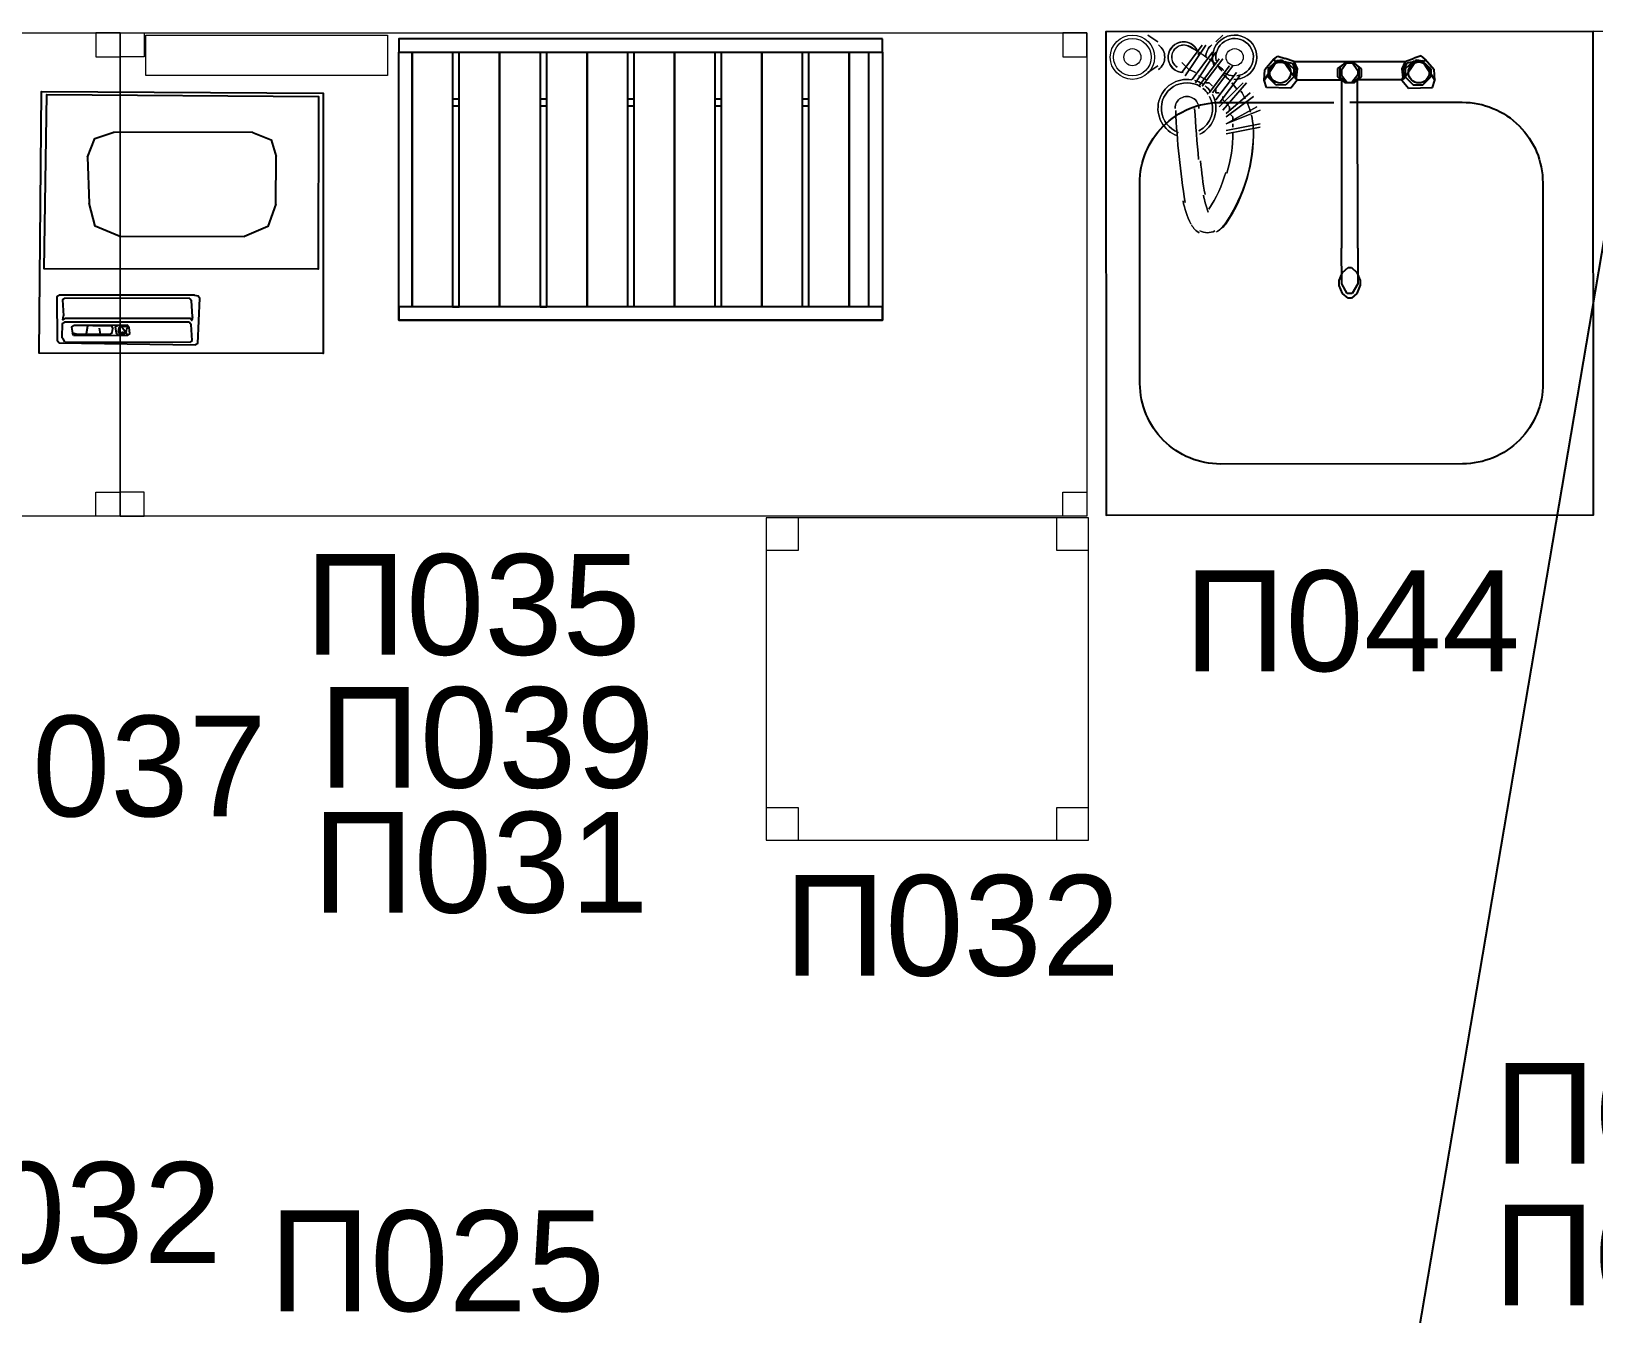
# Model space of a CAD drawing. Header units: millimetres. Extents: x -241391 to 8718866, y 0 to 143518.
# Drawn here: x -216666 to -214727, y 107858 to 109450 of the extents above; entities that cross this region are included whole.
import ezdxf
from ezdxf import colors
from ezdxf.entities.mleader import LeaderData, LeaderLine
from ezdxf.math import Vec2, Vec3

# ---------------------------------------------------------------- set-up
doc = ezdxf.new("R2010")
doc.units = ezdxf.units.MM
doc.header["$MEASUREMENT"] = 0
doc.layers.get('0').update_dxf_attribs({"color": 250, "lineweight": 9})
doc.layers.add('ТХ_пищеблок', color=30, linetype='Continuous', lineweight=20)
doc.layers.add('ТХ_пищеблок_позиции', color=5, linetype='Continuous')
doc.layers.add('ТХ_привязка ТХ', color=7, linetype='Continuous', true_color=0x163d5c)
doc.styles.add('Standart Arial', font='arial.ttf', dxfattribs={"width": 0.7, "height": 250})

# ---------------------------------------------------------------- blocks, each defined once
blk = doc.blocks.new('_Dot')
at = {"color": 0, "linetype": 'ByBlock', "lineweight": -2}
blk.add_line((-0.5, 0), (-1, 0), dxfattribs=at)
at = {"color": 0, "linetype": 'ByBlock', "const_width": 0.5}
blk.add_lwpolyline([(-0.25, 0, 1), (0.25, 0, 1)], format="xyb", close=True, dxfattribs=at)

msp = doc.modelspace()

# ---------------------------------------------------------------- linework, layer by layer
at = {"layer": 'ТХ_пищеблок'}
msp.add_line((-214470.5, 109450), (-214807.5, 109450), dxfattribs=at)
at = {"layer": 'ТХ_пищеблок', "linetype": 'ByBlock', "lineweight": -2, "ltscale": 100}
for p, q in [((-215120.1, 109413.5), (-215136, 109389.5)), ((-215120.1, 109413.5), (-215136, 109389.5)), ((-215124.1, 109415.5), (-215135.1, 109402.5)), ((-215124.1, 109415.5), (-215135.1, 109402.5)), ((-215131.1, 109403.5), (-215121.1, 109412.5)), ((-215131.1, 109403.5), (-215121.1, 109412.5)), ((-215124.1, 109415.5), (-215119.2, 109419.5)), ((-215124.1, 109415.5), (-215119.2, 109419.5)), ((-215124.1, 109415.5), (-215122.1, 109412.5)), ((-215124.1, 109415.5), (-215122.1, 109412.5)), ((-215122.1, 109412.5), (-215120.1, 109413.5)), ((-215122.1, 109412.5), (-215120.1, 109413.5)), ((-215121.1, 109412.5), (-215109.1, 109412.6)), ((-215121.1, 109412.5), (-215109.1, 109412.6)), ((-215113.1, 109414.6), (-215120.1, 109413.5)), ((-215113.1, 109414.6), (-215120.1, 109413.5)), ((-215119.2, 109419.5), (-215110.1, 109416.6)), ((-215119.2, 109419.5), (-215110.1, 109416.6)), ((-215113.1, 109414.6), (-215112.1, 109412.6)), ((-215113.1, 109414.6), (-215112.1, 109412.6)), ((-215098.1, 109392.6), (-215112.1, 109412.6)), ((-215112.1, 109412.6), (-215101.1, 109410.6)), ((-215098.1, 109392.6), (-215112.1, 109412.6)), ((-215112.1, 109412.6), (-215101.1, 109410.6)), ((-215099.1, 109412.6), (-215110.1, 109416.6)), ((-215099.1, 109412.6), (-215110.1, 109416.6)), ((-215109.1, 109412.6), (-215099.1, 109403.6)), ((-215109.1, 109412.6), (-215099.1, 109403.6)), ((-215101.1, 109410.6), (-215096.1, 109401.6)), ((-215101.1, 109410.6), (-215096.1, 109401.6)), ((-215099.1, 109412.6), (-214961, 109412.7)), ((-215099.1, 109412.6), (-215095.1, 109403.6)), ((-215099.1, 109412.6), (-215095.1, 109403.6)), ((-215036, 109410.9), (-215045, 109403.9)), ((-215036, 109410.9), (-215045, 109403.9)), ((-215035, 109411.9), (-215042, 109404.9)), ((-215035, 109411.9), (-215042, 109404.9)), ((-215033, 109411.9), (-215040, 109401.9)), ((-215033, 109411.9), (-215040, 109401.9)), ((-215024, 109410.8), (-215036, 109410.9)), ((-215024, 109410.8), (-215036, 109410.9)), ((-215025, 109411.8), (-215035, 109411.9)), ((-215025, 109411.8), (-215035, 109411.9)), ((-215020, 109401.8), (-215027, 109411.8)), ((-215020, 109401.8), (-215027, 109411.8)), ((-215018, 109404.8), (-215025, 109411.8)), ((-215018, 109404.8), (-215025, 109411.8)), ((-215015, 109403.8), (-215024, 109410.8)), ((-215015, 109403.8), (-215024, 109410.8)), ((-214961, 109412.7), (-214965, 109403.7)), ((-214961, 109412.7), (-214965, 109403.7)), ((-214959, 109410.7), (-214964, 109401.7)), ((-214959, 109410.7), (-214964, 109401.7)), ((-214962, 109392.7), (-214948, 109412.7)), ((-214962, 109392.7), (-214948, 109412.7)), ((-214961, 109412.7), (-214950, 109416.7)), ((-214961, 109412.7), (-214950, 109416.7)), ((-214951, 109412.7), (-214961, 109403.7)), ((-214951, 109412.7), (-214961, 109403.7)), ((-214948, 109412.7), (-214959, 109410.7)), ((-214948, 109412.7), (-214959, 109410.7)), ((-214939, 109412.7), (-214951, 109412.7)), ((-214939, 109412.7), (-214951, 109412.7)), ((-214941, 109419.7), (-214950, 109416.7)), ((-214941, 109419.7), (-214950, 109416.7)), ((-214947, 109414.7), (-214948, 109412.7)), ((-214947, 109414.7), (-214948, 109412.7)), ((-214947, 109414.7), (-214940, 109413.7)), ((-214947, 109414.7), (-214940, 109413.7)), ((-214936, 109415.7), (-214941, 109419.7)), ((-214936, 109415.7), (-214941, 109419.7)), ((-214940, 109413.7), (-214924, 109389.7)), ((-214938, 109412.7), (-214940, 109413.7)), ((-214940, 109413.7), (-214924, 109389.7)), ((-214938, 109412.7), (-214940, 109413.7)), ((-214929, 109403.7), (-214939, 109412.7)), ((-214929, 109403.7), (-214939, 109412.7)), ((-214936, 109415.7), (-214938, 109412.7)), ((-214936, 109415.7), (-214938, 109412.7)), ((-214936, 109415.7), (-214925, 109402.7)), ((-214936, 109415.7), (-214925, 109402.7)), ((-215136, 109389.5), (-215135.1, 109402.5)), ((-215131.1, 109403.5), (-215131.1, 109393.5)), ((-215131.1, 109403.5), (-215131.1, 109393.5)), ((-215121, 109383.5), (-215131.1, 109393.5)), ((-215121, 109383.5), (-215131.1, 109393.5)), ((-215099.1, 109393.6), (-215109, 109383.6)), ((-215099.1, 109393.6), (-215109, 109383.6)), ((-215099.1, 109403.6), (-215099.1, 109393.6)), ((-215099.1, 109403.6), (-215099.1, 109393.6)), ((-215096.1, 109401.6), (-215098.1, 109392.6)), ((-215096.1, 109401.6), (-215098.1, 109392.6)), ((-215098.1, 109392.6), (-215095, 109389.6)), ((-215098.1, 109392.6), (-215095, 109389.6)), ((-215095.1, 109403.6), (-215096.1, 109392.6)), ((-215095.1, 109403.6), (-215096.1, 109392.6)), ((-215095, 109389.6), (-215096.1, 109392.6)), ((-215095, 109389.6), (-215096.1, 109392.6)), ((-215045, 109403.9), (-215045, 109393.9)), ((-215045, 109403.9), (-215045, 109393.9)), ((-215045, 109393.9), (-215036, 109386.9)), ((-215045, 109393.9), (-215036, 109386.9)), ((-215042, 109404.9), (-215042, 109393.9)), ((-215042, 109404.9), (-215042, 109393.9)), ((-215042, 109393.9), (-215035, 109386.9)), ((-215042, 109393.9), (-215035, 109386.9)), ((-215040, 109401.9), (-215040, 109396)), ((-215040, 109396), (-215033, 109386.9)), ((-215019.9, 109396.1), (-215027, 109386.9)), ((-215025, 109386.8), (-215018, 109393.8)), ((-215025, 109386.8), (-215018, 109393.8)), ((-215024, 109386.8), (-215015, 109393.8)), ((-215024, 109386.8), (-215015, 109393.8)), ((-214964.9, 109390.1), (-215020, 109390)), ((-215019.9, 109401.9), (-215019.9, 109396.1)), ((-215018, 109393.8), (-215018, 109404.8)), ((-215018, 109393.8), (-215018, 109404.8)), ((-215015, 109393.8), (-215015, 109403.8)), ((-215015, 109393.8), (-215015, 109403.8)), ((-214965, 109403.7), (-214964, 109392.7)), ((-214965, 109403.7), (-214964, 109392.7)), ((-214965, 109389.7), (-214964, 109392.7)), ((-214962, 109392.7), (-214965, 109389.7)), ((-214965, 109389.7), (-214964, 109392.7)), ((-214962, 109392.7), (-214965, 109389.7)), ((-214964, 109401.7), (-214962, 109392.7)), ((-214964, 109401.7), (-214962, 109392.7)), ((-214961, 109403.7), (-214961, 109393.7)), ((-214961, 109403.7), (-214961, 109393.7)), ((-214961, 109393.7), (-214951, 109383.7)), ((-214961, 109393.7), (-214951, 109383.7)), ((-214939, 109383.7), (-214929, 109393.7)), ((-214939, 109383.7), (-214929, 109393.7)), ((-214929, 109403.7), (-214929, 109393.7)), ((-214929, 109403.7), (-214929, 109393.7)), ((-214924, 109389.7), (-214925, 109402.7)), ((-215133, 109380.5), (-215136, 109389.5)), ((-215133, 109380.5), (-215136, 109389.5)), ((-215103, 109379.6), (-215133, 109380.5)), ((-215103, 109379.6), (-215133, 109380.5)), ((-215109, 109383.6), (-215121, 109383.5)), ((-215109, 109383.6), (-215121, 109383.5)), ((-215095, 109389.6), (-215103, 109379.6)), ((-215095, 109389.6), (-215103, 109379.6)), ((-215095.2, 109389.9), (-215040, 109390)), ((-215040, 109390), (-215039.9, 109180.9)), ((-215036, 109386.9), (-215024, 109386.8)), ((-215036, 109386.9), (-215024, 109386.8)), ((-215019.9, 109181), (-215020, 109389.9)), ((-214965, 109389.7), (-214957, 109379.7)), ((-214965, 109389.7), (-214957, 109379.7)), ((-214957, 109379.7), (-214927, 109380.7)), ((-214957, 109379.7), (-214927, 109380.7)), ((-214951, 109383.7), (-214939, 109383.7)), ((-214951, 109383.7), (-214939, 109383.7)), ((-214927, 109380.7), (-214924, 109389.7)), ((-214927, 109380.7), (-214924, 109389.7)), ((-215039.8, 109136.9), (-215039.9, 109180.9)), ((-215019.9, 109181), (-215019.8, 109137)), ((-215042.8, 109140.9), (-215038.8, 109150.9)), ((-215042.8, 109134.9), (-215042.8, 109140.9)), ((-215038.8, 109150.9), (-215031.8, 109157)), ((-215031.8, 109157), (-215027.8, 109157)), ((-215027.8, 109157), (-215020.8, 109151)), ((-215020.8, 109151), (-215016.8, 109141)), ((-215016.8, 109141), (-215016.8, 109135)), ((-215038.8, 109124.9), (-215042.8, 109134.9)), ((-215032.8, 109125), (-215039.8, 109136.9)), ((-215031.8, 109119), (-215038.8, 109124.9)), ((-215026.8, 109125), (-215032.8, 109125)), ((-215027.8, 109119), (-215031.8, 109119)), ((-215020.8, 109125), (-215027.8, 109119)), ((-215019.8, 109137), (-215026.8, 109125)), ((-215016.8, 109135), (-215020.8, 109125))]:
    msp.add_line(p, q, dxfattribs=at)
at = {"layer": 'ТХ_пищеблок', "ltscale": 0.1, "elevation": 0}
for points in [[(-216556.1, 108848.4), (-217756.1, 108848.4), (-217756.1, 109448.4), (-216556.1, 109448.4)], [(-216556.1, 109448.4), (-216586.1, 109448.4), (-216586.1, 109418.4), (-216556.1, 109418.4)], [(-215356.1, 108848.4), (-216556.1, 108848.4), (-216556.1, 109448.4), (-215356.1, 109448.4)], [(-216556.1, 109448.4), (-216526.1, 109448.4), (-216526.1, 109418.4), (-216556.1, 109418.4)], [(-215356.1, 109448.4), (-215386.1, 109448.4), (-215386.1, 109418.4), (-215356.1, 109418.4)], [(-216556.1, 108848.4), (-216586.1, 108848.4), (-216586.1, 108878.4), (-216556.1, 108878.4)], [(-216556.1, 108848.4), (-216526.1, 108848.4), (-216526.1, 108878.4), (-216556.1, 108878.4)], [(-215356.1, 108848.4), (-215386.1, 108848.4), (-215386.1, 108878.4), (-215356.1, 108878.4)]]:
    msp.add_lwpolyline(points, close=True, dxfattribs=at)
at = {"layer": 'ТХ_пищеблок', "lineweight": -2, "ltscale": 100}
msp.add_lwpolyline([(-214727.6, 109450), (-215332.6, 109449.5), (-215332.1, 108849.5), (-214727.1, 108850), (-214727.6, 109450)], dxfattribs=at)
at = {"layer": 'ТХ_пищеблок', "lineweight": 0, "elevation": 0}
msp.add_lwpolyline([(-216524.4, 109395.5), (-216524.4, 109445.5), (-216224.4, 109445.5), (-216224.4, 109395.5)], close=True, dxfattribs=at)
at = {"layer": 'ТХ_пищеблок', "lineweight": -2}
for points in [[(-215609.7, 109441.1), (-216210.2, 109441.1), (-216210.2, 109424.4), (-215609.7, 109424.4)], [(-216193.5, 109374.4), (-216193.5, 109424.4)], [(-216085, 109374.4), (-216085, 109424.4)], [(-215976.5, 109374.4), (-215976.5, 109424.4)], [(-215868, 109374.4), (-215868, 109424.4)], [(-215759.5, 109374.4), (-215759.5, 109424.4)], [(-215651, 109374.4), (-215651, 109424.4)], [(-216193.5, 109357.7), (-216193.5, 109374.4)], [(-216085, 109357.7), (-216085, 109374.4)], [(-215976.5, 109357.7), (-215976.5, 109374.4)], [(-215868, 109357.7), (-215868, 109374.4)], [(-215759.5, 109357.7), (-215759.5, 109374.4)], [(-215651, 109357.7), (-215651, 109374.4)], [(-216143.4, 109357.7), (-216135.1, 109357.7), (-216135.1, 109366), (-216143.4, 109366)], [(-216026.6, 109357.7), (-216026.6, 109366), (-216034.9, 109366), (-216034.9, 109357.7)], [(-215926.4, 109357.7), (-215918.1, 109357.7), (-215918.1, 109366), (-215926.4, 109366)], [(-215817.9, 109357.7), (-215809.6, 109357.7), (-215809.6, 109366), (-215817.9, 109366)], [(-215709.5, 109357.7), (-215701.1, 109357.7), (-215701.1, 109366), (-215709.5, 109366)]]:
    msp.add_lwpolyline(points, close=True, dxfattribs=at)
at = {"layer": 'ТХ_пищеблок', "lineweight": 0}
for points in [[(-215267.9, 109437.1), (-215280.5, 109445.6)], [(-215212.8, 109432.9), (-215238.2, 109399)], [(-215234, 109394.8), (-215208.6, 109432.9)], [(-215195.9, 109437.1), (-215187.5, 109445.6)], [(-215229.8, 109403.3), (-215238.2, 109411.7), (-215229.8, 109403.3), (-215221.3, 109399)], [(-215200.2, 109424.4), (-215225.5, 109390.6)], [(-215221.3, 109386.4), (-215195.9, 109424.4)], [(-215191.7, 109416), (-215217.1, 109382.1)], [(-215212.8, 109382.1), (-215187.5, 109416)], [(-215267.9, 109407.5), (-215280.5, 109399)], [(-215208.6, 109390.6), (-215217.1, 109394.8)], [(-215179, 109407.5), (-215204.4, 109373.7)], [(-215200.2, 109373.7), (-215174.8, 109407.5)], [(-215170.5, 109399), (-215195.9, 109365.2)], [(-215191.7, 109361), (-215166.3, 109394.8)], [(-215200.2, 109382.1), (-215204.4, 109386.4), (-215208.6, 109386.4), (-215204.4, 109386.4)], [(-215191.7, 109373.7), (-215195.9, 109373.7), (-215195.9, 109377.9), (-215195.9, 109373.7)], [(-215162.1, 109386.4), (-215191.7, 109356.7)], [(-215187.5, 109352.5), (-215157.8, 109386.4)], [(-215153.6, 109373.7), (-215183.2, 109348.3)], [(-215179, 109352.5), (-215179, 109356.7), (-215183.2, 109361), (-215187.5, 109365.2), (-215187.5, 109369.4), (-215187.5, 109365.2), (-215183.2, 109361), (-215179, 109356.7)], [(-215183.2, 109344), (-215149.4, 109369.4)], [(-215183.2, 109335.6), (-215140.9, 109352.5), (-215183.2, 109335.6), (-215145.1, 109356.7)], [(-215140.9, 109335.6), (-215183.2, 109327.1)], [(-215174.8, 109339.8), (-215174.8, 109344), (-215179, 109348.3), (-215174.8, 109344)], [(-215174.8, 109331.3), (-215174.8, 109335.6)], [(-215183.2, 109322.9), (-215140.9, 109331.3)]]:
    msp.add_lwpolyline(points, close=True, dxfattribs=at)
for points in [[(-215267.1, 109402.8, 0.502962), (-215267.1, 109433.4, -0.502962)], [(-215219.2, 109426.9, 1.639573), (-215238.8, 109399.2, -1.639573)], [(-215218.3, 109424.9, 1.879148), (-215236.5, 109399.1, -1.879148)], [(-215200.9, 109433.4, 0.232603), (-215208.6, 109418.4, -0.232603)], [(-215173.8, 109390.6, 3.349514), (-215198.3, 109408.2, -3.349514)], [(-215170.1, 109395, 2.5734), (-215195.5, 109413.5, -2.5734)], [(-215217.2, 109420.1, 0.039911), (-215217.7, 109423.1, -0.039911)], [(-215196.4, 109409.9, 0.006878), (-215204.1, 109415.7, -0.006878)], [(-215225.9, 109390.1, 0.921844), (-215243.5, 109320.6, -0.921844)], [(-215194, 109408.9, 0.111571), (-215188, 109400.6, -0.111571)], [(-215185.9, 109401.6, 0.006867), (-215193.3, 109407.6, -0.006867)], [(-215178.7, 109389, 0.020071), (-215185.9, 109396.1, -0.020071)], [(-215184.9, 109398.3, 0.121122), (-215174.3, 109394.9, -0.121122)], [(-215215, 109381.5, 1.108707), (-215242.9, 109324.8, -1.108707)], [(-215212.7, 109385, 0.071497), (-215222, 109389.2, -0.071497)], [(-215215.8, 109322.4, 0.423103), (-215200.2, 109371.6, -0.423103)], [(-215205.5, 109372.3, 0.075801), (-215212, 109379.4, -0.075801)], [(-215202.5, 109375.3, 0.071236), (-215209.4, 109382.7, -0.071236)], [(-215169.6, 109378, 0.021049), (-215176.2, 109386.2, -0.021049)], [(-215159.4, 109366.5, 0.030446), (-215165, 109376, -0.030446)], [(-215217.1, 109354.6, 1.000049), (-215246.7, 109354.6, -1.000049)], [(-215245.8, 109352.1, 0.030153), (-215234, 109237.7, -0.030153)], [(-215222.3, 109354.6, 0.008531), (-215217.4, 109291, -0.008531)], [(-215217.1, 109326.6, 0.413779), (-215203.8, 109369.4, -0.413779)], [(-215152.8, 109349.9, 0.038822), (-215157.7, 109363.1, -0.038822)], [(-215149.5, 109330.5, 0.043708), (-215151.9, 109346.2, -0.043708)], [(-215182.3, 109274, 0.073497), (-215174.8, 109324.8, -0.073497)], [(-215215.1, 109289.4, 0.021688), (-215209.4, 109247.7, -0.021688)], [(-215204.8, 109229.5, 0.086562), (-215183.8, 109275.1, -0.086562)], [(-215236.7, 109240, 0.076793), (-215226.9, 109211.3, -0.076793)], [(-215211.2, 109246.8, 0.048642), (-215205.5, 109225.8, -0.048642)], [(-215226.2, 109209.9, 0.128446), (-215216.6, 109200, -0.128446)], [(-215215.9, 109202.7, 0.263202), (-215197.2, 109202.6, -0.263202)]]:
    msp.add_lwpolyline(points, format="xyb", close=True, dxfattribs=at)
for points in [[(-215226.7, 109430.8, -0.016359), (-215207.1, 109417.9, 0.016359), (-215228.1, 109430.5, 1.000109), (-215244.1, 109405.7, -1.000109), (-215226.7, 109430.8)], [(-215183.1, 109211.6, -0.098402), (-215195, 109201.3, 0.098402), (-215183.7, 109212.7, 0.153885), (-215149.4, 109328.5, -0.153885), (-215183.1, 109211.6)]]:
    msp.add_lwpolyline(points, format="xyb", dxfattribs=at)
for points in [[(-215208.6, 109432.9), (-215208.6, 109432.9)], [(-215208.6, 109432.9), (-215208.6, 109432.9)], [(-215200.2, 109424.4), (-215200.2, 109424.4)], [(-215200.2, 109424.4), (-215200.2, 109424.4)], [(-215187.5, 109416), (-215187.5, 109416)], [(-215187.5, 109416), (-215187.5, 109416)], [(-215234, 109399), (-215234, 109399)], [(-215234, 109399), (-215234, 109399)], [(-215225.5, 109390.6), (-215225.5, 109390.6)], [(-215225.5, 109390.6), (-215225.5, 109390.6)], [(-215179, 109407.5), (-215179, 109407.5)], [(-215179, 109407.5), (-215179, 109407.5)], [(-215166.3, 109399), (-215166.3, 109399)], [(-215166.3, 109399), (-215166.3, 109399)], [(-215212.8, 109382.1), (-215212.8, 109382.1)], [(-215212.8, 109382.1), (-215212.8, 109382.1)], [(-215204.4, 109373.7), (-215204.4, 109373.7)], [(-215204.4, 109373.7), (-215204.4, 109373.7)], [(-215157.8, 109386.4), (-215157.8, 109386.4)], [(-215157.8, 109386.4), (-215157.8, 109386.4)], [(-215149.4, 109373.7), (-215149.4, 109373.7)], [(-215149.4, 109373.7), (-215149.4, 109373.7)], [(-215195.9, 109365.2), (-215195.9, 109365.2)], [(-215195.9, 109365.2), (-215195.9, 109365.2)], [(-215187.5, 109356.7), (-215187.5, 109356.7)], [(-215187.5, 109356.7), (-215187.5, 109356.7)], [(-215145.1, 109352.5), (-215145.1, 109352.5)], [(-215145.1, 109352.5), (-215145.1, 109352.5)], [(-215183.2, 109344), (-215183.2, 109344)], [(-215183.2, 109344), (-215183.2, 109344)], [(-215183.2, 109335.6), (-215183.2, 109335.6)], [(-215183.2, 109335.6), (-215183.2, 109335.6)], [(-215183.2, 109327.1), (-215183.2, 109327.1)], [(-215183.2, 109327.1), (-215183.2, 109327.1)], [(-215140.9, 109331.3), (-215140.9, 109331.3)], [(-215140.9, 109331.3), (-215140.9, 109331.3)]]:
    msp.add_lwpolyline(points, dxfattribs=at)
at = {"layer": 'ТХ_пищеблок', "lineweight": -2}
for points in [[(-216026.6, 109108.3), (-216026.6, 109357.7), (-216026.6, 109374.4), (-216026.6, 109424.4), (-215976.5, 109424.4), (-215918.1, 109424.4), (-215609.7, 109424.4), (-215609.7, 109091.6), (-216210.2, 109091.6), (-216210.2, 109424.4), (-216193.5, 109424.4), (-216143.4, 109424.4), (-216085, 109424.4), (-216034.9, 109424.4), (-216034.9, 109374.4), (-216034.9, 109357.7), (-216034.9, 109108.3)], [(-216143.4, 109424.4), (-216143.4, 109374.4), (-216143.4, 109357.7), (-216143.4, 109108.3)], [(-216135.1, 109108.3), (-216135.1, 109357.7), (-216135.1, 109374.4), (-216135.1, 109424.4)], [(-215926.4, 109424.4), (-215926.4, 109374.4), (-215926.4, 109357.7), (-215926.4, 109108.3)], [(-215918.1, 109108.3), (-215918.1, 109357.7), (-215918.1, 109374.4), (-215918.1, 109424.4)], [(-215817.9, 109424.4), (-215817.9, 109374.4), (-215817.9, 109357.7), (-215817.9, 109108.3)], [(-215809.6, 109108.3), (-215809.6, 109357.7), (-215809.6, 109374.4), (-215809.6, 109424.4)], [(-215709.5, 109424.4), (-215709.5, 109374.4), (-215709.5, 109357.7), (-215709.5, 109108.3)], [(-215701.1, 109108.3), (-215701.1, 109357.7), (-215701.1, 109374.4), (-215701.1, 109424.4)], [(-215627, 109424.4), (-215627, 109108.3)], [(-216304.2, 109050.3), (-216656.7, 109050.6), (-216653.9, 109375.5), (-216304.2, 109373.3), (-216304.2, 109050.3), (-216304.2, 109050.3)], [(-216310.5, 109155), (-216650.6, 109155.5), (-216647.1, 109371.8), (-216309.8, 109369.3), (-216310.5, 109155), (-216310.5, 109155)], [(-216193.5, 109357.7), (-216193.5, 109366), (-216193.5, 109357.7)], [(-216193.5, 109108.3), (-216193.5, 109357.7)], [(-216193.5, 109357.7), (-216193.5, 109108.3)], [(-216085, 109357.7), (-216085, 109366), (-216085, 109357.7)], [(-216085, 109108.3), (-216085, 109357.7)], [(-216085, 109357.7), (-216085, 109108.3)], [(-215976.5, 109357.7), (-215976.5, 109366), (-215976.5, 109357.7)], [(-215976.5, 109108.3), (-215976.5, 109357.7)], [(-215976.5, 109357.7), (-215976.5, 109108.3)], [(-215868, 109357.7), (-215868, 109366), (-215868, 109357.7)], [(-215868, 109108.3), (-215868, 109357.7)], [(-215868, 109357.7), (-215868, 109108.3)], [(-215759.5, 109357.7), (-215759.5, 109366), (-215759.5, 109357.7)], [(-215759.5, 109108.3), (-215759.5, 109357.7)], [(-215759.5, 109357.7), (-215759.5, 109108.3)], [(-215651, 109357.7), (-215651, 109366), (-215651, 109357.7)], [(-215651, 109108.3), (-215651, 109357.7)], [(-215651, 109357.7), (-215651, 109108.3)], [(-216596.7, 109294), (-216587.7, 109317), (-216564.1, 109325.2)], [(-216391.6, 109324.5), (-216564.1, 109325.2)], [(-216391.6, 109324.5), (-216368.5, 109315.5), (-216362.3, 109294.7)], [(-216596.7, 109294), (-216594.4, 109236.9)], [(-216362.8, 109235.6), (-216362.3, 109294.7)], [(-216557.2, 109195.8), (-216587, 109208.4), (-216594.4, 109236.9)], [(-216362.8, 109235.6), (-216372.7, 109207.8), (-216401.9, 109195.7)], [(-216557.2, 109195.8), (-216401.9, 109195.7)], [(-216634.5, 109120.6), (-216631.7, 109122.6)], [(-216634.5, 109120.6), (-216634.2, 109066.3)], [(-216464, 109122.7), (-216631.7, 109122.6)], [(-216627.8, 109117), (-216624.9, 109118.9)], [(-216469.7, 109118.8), (-216624.9, 109118.9)], [(-216469.7, 109118.8), (-216467.7, 109116)], [(-216464, 109122.7), (-216459.2, 109121.9), (-216457.3, 109119.1)], [(-216459.8, 109062.8), (-216457.3, 109119.1)], [(-216627.8, 109117), (-216626.3, 109097)], [(-216466.3, 109096), (-216467.7, 109116)], [(-216193.5, 109108.3), (-216193.5, 109108.3)], [(-216193.5, 109108.3), (-216193.5, 109108.3)], [(-216193.5, 109108.3), (-216193.5, 109108.3)], [(-216143.4, 109108.3), (-216143.4, 109108.3)], [(-216143.4, 109108.3), (-216135.1, 109108.3), (-216143.4, 109108.3)], [(-216135.1, 109108.3), (-216135.1, 109108.3)], [(-216085, 109108.3), (-216085, 109108.3)], [(-216085, 109108.3), (-216085, 109108.3)], [(-216085, 109108.3), (-216085, 109108.3)], [(-216034.9, 109108.3), (-216034.9, 109108.3)], [(-216026.6, 109108.3), (-216034.9, 109108.3), (-216026.6, 109108.3)], [(-216026.6, 109108.3), (-216026.6, 109108.3)], [(-215976.5, 109108.3), (-215976.5, 109108.3)], [(-215976.5, 109108.3), (-215976.5, 109108.3)], [(-215976.5, 109108.3), (-215976.5, 109108.3)], [(-215918.1, 109108.3), (-215918.1, 109108.3)], [(-215918.1, 109108.3), (-215918.1, 109108.3)], [(-215918.1, 109108.3), (-215918.1, 109108.3)], [(-216628, 109087.4), (-216628.6, 109070.3)], [(-216628, 109087.4), (-216625.2, 109089.4)], [(-216624.4, 109094.2), (-216627.2, 109092.2), (-216626.3, 109097)], [(-216469.9, 109089.3), (-216625.2, 109089.4)], [(-216624.4, 109094.2), (-216469.1, 109094)], [(-216616.5, 109082.9), (-216613.7, 109084.9)], [(-216616.5, 109082.9), (-216613.7, 109084.9)], [(-216616.5, 109082.9), (-216615.3, 109075.4)], [(-216616.5, 109082.9), (-216615.3, 109075.4)], [(-216547, 109085.5), (-216613.7, 109084.9)], [(-216567, 109084.1), (-216613.7, 109084.9)], [(-216596.5, 109084.4), (-216598.2, 109074.8)], [(-216582.2, 109081.9), (-216581, 109074.3)], [(-216567, 109084.1), (-216565, 109081.3)], [(-216565.8, 109076.5), (-216565, 109081.3)], [(-216562.2, 109083.3), (-216559.4, 109085.2)], [(-216562.2, 109083.3), (-216561, 109075.7)], [(-216549.8, 109083.6), (-216559.4, 109085.2)], [(-216558.2, 109077.7), (-216557.4, 109082.4), (-216554.6, 109084.4), (-216552.6, 109081.6), (-216550.6, 109078.8), (-216551.5, 109074), (-216553.5, 109076.8), (-216556.3, 109074.8), (-216558.2, 109077.7), (-216558.2, 109077.7)], [(-216549.8, 109083.6), (-216547, 109085.5), (-216547.8, 109080.8)], [(-216548.7, 109076), (-216547.8, 109080.8)], [(-216547, 109085.5), (-216545, 109082.7)], [(-216543.9, 109075.1), (-216545, 109082.7)], [(-216469.9, 109089.3), (-216467.9, 109086.5)], [(-216466.3, 109096), (-216467.1, 109091.2), (-216469.1, 109094)], [(-216466.5, 109066.5), (-216467.9, 109086.5)], [(-216632.2, 109063.5), (-216634.2, 109066.3)], [(-216632.2, 109063.5), (-216462.6, 109060.9)], [(-216624.6, 109064.7), (-216626.6, 109067.5), (-216628.6, 109070.3)], [(-216624.6, 109064.7), (-216469.3, 109064.5)], [(-216613.4, 109072.5), (-216615.3, 109075.4)], [(-216610.6, 109074.5), (-216615.3, 109075.4)], [(-216613.4, 109072.5), (-216546.7, 109073.2)], [(-216610.6, 109074.5), (-216568.6, 109074.5)], [(-216565.8, 109076.5), (-216568.6, 109074.5)], [(-216559.1, 109072.9), (-216561, 109075.7)], [(-216559.1, 109072.9), (-216548.7, 109076)], [(-216548.7, 109076), (-216546.7, 109073.2)], [(-216543.9, 109075.1), (-216546.7, 109073.2)], [(-216466.5, 109066.5), (-216469.3, 109064.5)], [(-216459.8, 109062.8), (-216462.6, 109060.9)]]:
    msp.add_lwpolyline(points, dxfattribs=at)
at = {"layer": 'ТХ_пищеблок', "lineweight": -2, "ltscale": 100}
msp.add_lwpolyline([(-215029.5, 109362.1), (-214890.3, 109362.2, -0.414214), (-214790.2, 109262.3), (-214790, 109013.4, -0.414214), (-214889.9, 108913.4), (-215190.2, 108913.1, -0.414214), (-215290.2, 109013), (-215290.5, 109261.8, -0.414214), (-215190.6, 109361.9), (-215049.5, 109362)], format="xyb", dxfattribs=at)
at = {"layer": 'ТХ_пищеблок', "lineweight": -2, "elevation": -814.1}
msp.add_lwpolyline([(-215609.7, 109108.3), (-216210.2, 109108.3), (-216210.2, 109091.6), (-215609.7, 109091.6)], close=True, dxfattribs=at)
at = {"layer": 'ТХ_пищеблок'}
for points in [[(-215754, 108846.3), (-215754, 108446.3), (-215354, 108446.3), (-215354, 108846.3)], [(-215754, 108846.3), (-215754, 108806.3), (-215714, 108806.3), (-215714, 108846.3)], [(-215394, 108846.3), (-215394, 108806.3), (-215354, 108806.3), (-215354, 108846.3)], [(-215754, 108486.3), (-215754, 108446.3), (-215714, 108446.3), (-215714, 108486.3)], [(-215394, 108486.4), (-215394, 108446.3), (-215354, 108446.3), (-215354, 108486.4)]]:
    msp.add_lwpolyline(points, close=True, dxfattribs=at)
at = {"layer": 'ТХ_пищеблок', "lineweight": 0}
for centre, radius in [((-215299.6, 109418.1), 27.5), ((-215299.6, 109418.1), 27.5), ((-215299.6, 109418.1), 23.3), ((-215299.6, 109418.1), 23.3), ((-215299.6, 109418.1), 10.6), ((-215299.6, 109418.1), 10.6), ((-215172.6, 109418.1), 10.6), ((-215172.6, 109418.1), 10.6)]:
    msp.add_circle(centre, radius, dxfattribs=at)
at = {"layer": 'ТХ_пищеблок', "linetype": 'ByBlock', "lineweight": -2, "ltscale": 100}
for centre in [(-215116.1, 109399), (-215116.1, 109399), (-214944, 109399.2), (-214944, 109399.2)]:
    msp.add_circle(centre, 13, dxfattribs=at)

# ---------------------------------------------------------------- texts
at = {"layer": 'ТХ_пищеблок_позиции', "style": 'Standart Arial'}
for s, p in [('П035', (-216326.7, 108676.3, -1.1)), ('П044', (-215235.1, 108656, -1.1)), ('П039', (-216309.5, 108511.3, -1.1)), ('П037', (-216790.9, 108475.8, -1.1)), ('П031', (-216317.2, 108356.3, -1.1)), ('П032', (-215731.8, 108278, -1.1)), ('П031', (-214850.3, 108044.8, -1.1)), ('П032', (-216846.7, 107921.6, -1.1)), ('П041', (-214851.2, 107869, -1.1)), ('П025', (-216371.2, 107861.6, -1.1))]:
    msp.add_text(s, height=125, dxfattribs=at).set_placement(p)

# ---------------------------------------------------------------- leaders
at = {"layer": 'ТХ_привязка ТХ', "lineweight": 20}
ml = msp.add_multileader_mtext('Standard', dxfattribs=at)
ml.set_content('Водонагреватель накопительный, 100л\\PДиам.резьбы патрубков подключения х/г воды G1/2', color=256, style='Standart Arial')
ml.set_leader_properties()
ml.set_arrow_properties(name='DOT')
ml.build(insert=Vec2(0, 0))
ml.multileader.update_dxf_attribs({"text_left_attachment_type": 6, "text_right_attachment_type": 6, "dogleg_length": 50, "arrow_head_size": 50})
ctx = ml.context
ctx.base_point, ctx.char_height, ctx.arrow_head_size, ctx.landing_gap_size, ctx.plane_origin = Vec3(-196472.8, 100542, 65.9), 200, 50, 0, Vec3(-146079.8, 162233.8, 65.9)
ctx.left_attachment, ctx.right_attachment = 6, 6
notes = []
notes.append((ctx, [(1, (1, 1, 0), (-196522.8, 100542, 65.9), (1, 0), 50, [(5, [(-206820.3, 100520.7, 65.9), (-205890.3, 104677.4, 65.9), (-210225.6, 101364.6, 65.9), (-207755.1, 109412.9, 65.9), (-212975.1, 109571, 65.9), (-215109.5, 106862.3, 65.9), (-213590.6, 115812.1, 65.9)], 0, [])])]))
ctx.mtext.insert, ctx.mtext.width, ctx.mtext.defined_height, ctx.mtext.flow_direction = Vec3(-196472.8, 100800.8, 65.9), 5613.825, 206.6, 5
for ctx, leaders in notes:
    for number, flags, end, landing, length, lines in leaders:
        leader = LeaderData()
        leader.index, (leader.has_last_leader_line, leader.has_dogleg_vector, leader.attachment_direction) = number, flags
        leader.last_leader_point, leader.dogleg_vector, leader.dogleg_length = Vec3(end), Vec3(landing), length
        for number, points, colour, breaks in lines:
            line = LeaderLine()
            line.index, line.vertices, line.color, line.breaks = number, Vec3.list(points), colors.encode_raw_color(colour), breaks
            leader.lines.append(line)
        ctx.leaders.append(leader)

doc.saveas('drawing.dxf')
